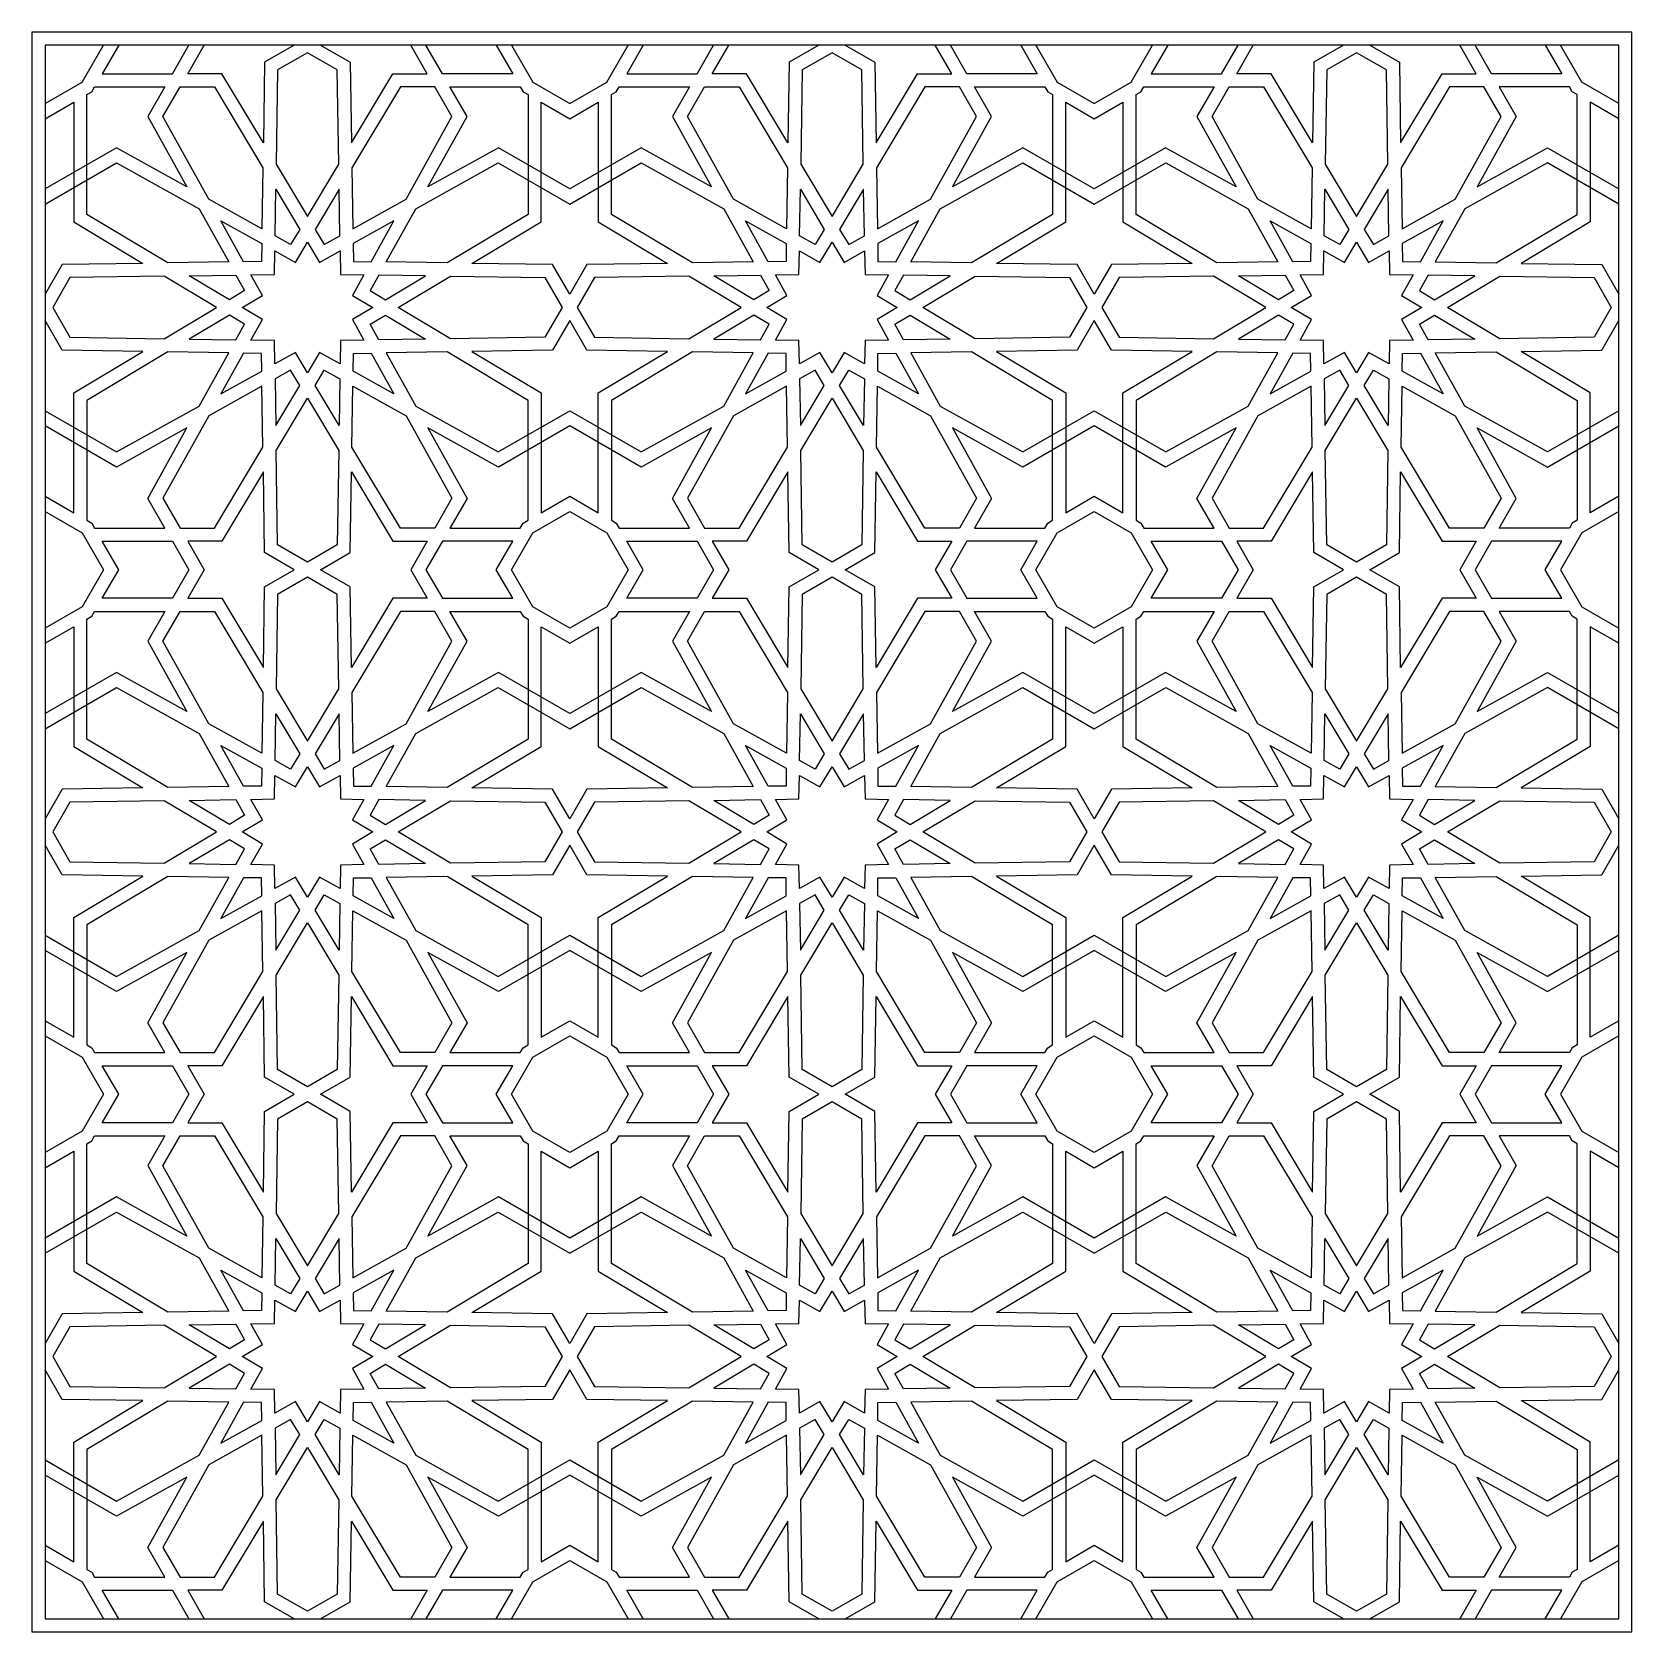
# Model space of a CAD drawing. Extents: x 393 to 1338, y 860 to 1805.
import ezdxf

# ---------------------------------------------------------------- set-up
doc = ezdxf.new("R2010")
doc.units = 0
doc.layers.add('LAYER_01', color=7, linetype='CONTINUOUS')

msp = doc.modelspace()

# ---------------------------------------------------------------- linework, layer by layer
at = {"layer": 'LAYER_01'}
for points in [[(393.32, 860.49), (1337.81, 860.49), (1337.81, 1804.97), (393.32, 1804.97)], [(401.09, 868.25), (1330.04, 868.25), (1330.04, 1797.21), (401.09, 1797.21)], [(555.92, 1792.72), (538.34, 1782.57), (537.46, 1726.87), (555.92, 1696.03), (574.38, 1726.87), (573.5, 1782.57)], [(865.57, 1792.72), (847.99, 1782.57), (847.11, 1726.87), (865.57, 1696.03), (884.03, 1726.87), (883.15, 1782.57)], [(1175.22, 1792.72), (1157.64, 1782.57), (1156.76, 1726.87), (1175.22, 1696.03), (1193.68, 1726.87), (1192.8, 1782.57)], [(480.74, 1772.58), (501.04, 1772.58), (529.66, 1724.78), (529.09, 1688.85), (497.68, 1706.32), (470.6, 1755)], [(631.09, 1772.58), (610.79, 1772.58), (582.18, 1724.78), (582.74, 1688.85), (614.15, 1706.32), (641.24, 1755)], [(710.74, 1703.33), (752.95, 1727.7), (801.63, 1700.61), (819.1, 1669.21), (783.17, 1668.64), (735.37, 1697.25), (735.37, 1768.03), (738.25, 1769.69), (739.92, 1772.58), (781.43, 1772.58), (771.32, 1755.07), (794.46, 1713.49), (752.88, 1736.63), (710.74, 1712.3), (668.61, 1736.63), (627.02, 1713.49), (650.16, 1755.07), (640.05, 1772.58), (681.56, 1772.58), (683.23, 1769.69), (686.12, 1768.03), (686.12, 1697.25), (638.32, 1668.64), (602.38, 1669.21), (619.86, 1700.61), (668.54, 1727.7)], [(790.4, 1772.58), (810.7, 1772.58), (839.31, 1724.78), (838.74, 1688.85), (807.34, 1706.32), (780.25, 1755)], [(940.74, 1772.58), (920.44, 1772.58), (891.83, 1724.78), (892.39, 1688.85), (923.8, 1706.32), (950.89, 1755)], [(1020.39, 1703.33), (1062.6, 1727.7), (1111.28, 1700.61), (1128.75, 1669.21), (1092.82, 1668.64), (1045.02, 1697.25), (1045.02, 1768.03), (1047.9, 1769.69), (1049.57, 1772.58), (1091.08, 1772.58), (1080.97, 1755.07), (1104.11, 1713.49), (1062.53, 1736.63), (1020.39, 1712.3), (978.26, 1736.63), (936.67, 1713.49), (959.81, 1755.07), (949.71, 1772.58), (991.22, 1772.58), (992.88, 1769.69), (995.77, 1768.03), (995.77, 1697.25), (947.97, 1668.64), (912.03, 1669.21), (929.51, 1700.61), (978.19, 1727.7)], [(1100.05, 1772.58), (1120.35, 1772.58), (1148.96, 1724.78), (1148.39, 1688.85), (1116.99, 1706.32), (1089.9, 1755)], [(1250.39, 1772.58), (1230.09, 1772.58), (1201.48, 1724.78), (1202.05, 1688.85), (1233.45, 1706.32), (1260.54, 1755)], [(710.74, 1650.15), (700.63, 1667.65), (653.05, 1668.41), (693.88, 1692.85), (693.88, 1763.55), (710.74, 1753.81), (727.6, 1763.55), (727.6, 1692.85), (768.44, 1668.41), (720.85, 1667.65)], [(1020.39, 1650.15), (1010.28, 1667.65), (962.7, 1668.41), (1003.53, 1692.85), (1003.53, 1763.55), (1020.39, 1753.81), (1037.25, 1763.55), (1037.25, 1692.85), (1078.09, 1668.41), (1030.5, 1667.65)], [(545.99, 1679.44), (536.79, 1684.56), (537.22, 1712.14), (551.39, 1688.47)], [(565.85, 1679.44), (575.04, 1684.56), (574.61, 1712.14), (560.44, 1688.47)], [(855.64, 1679.44), (846.44, 1684.56), (846.88, 1712.14), (861.04, 1688.47)], [(875.5, 1679.44), (884.7, 1684.56), (884.26, 1712.14), (870.09, 1688.47)], [(1165.29, 1679.44), (1156.09, 1684.56), (1156.53, 1712.14), (1170.69, 1688.47)], [(1185.15, 1679.44), (1194.35, 1684.56), (1193.91, 1712.14), (1179.74, 1688.47)], [(528.78, 1669.51), (518.26, 1669.35), (504.85, 1693.45), (528.95, 1680.04)], [(583.05, 1669.51), (593.57, 1669.35), (606.98, 1693.45), (582.88, 1680.04)], [(838.44, 1669.51), (827.91, 1669.35), (814.5, 1693.45), (838.6, 1680.04)], [(892.7, 1669.51), (903.22, 1669.35), (916.64, 1693.45), (892.53, 1680.04)], [(1148.09, 1669.51), (1137.56, 1669.35), (1124.15, 1693.45), (1148.25, 1680.04)], [(1202.35, 1669.51), (1212.87, 1669.35), (1226.29, 1693.45), (1202.18, 1680.04)], [(517.38, 1642.38), (529.3, 1649.51), (522.54, 1661.65), (536.43, 1661.87), (536.65, 1675.75), (548.78, 1669), (555.92, 1680.91), (563.05, 1669), (575.18, 1675.75), (575.4, 1661.87), (589.29, 1661.65), (582.54, 1649.51), (594.45, 1642.38), (582.54, 1635.25), (589.29, 1623.11), (575.4, 1622.89), (575.18, 1609.01), (563.05, 1615.76), (555.92, 1603.85), (548.78, 1615.76), (536.65, 1609.01), (536.43, 1622.89), (522.54, 1623.11), (529.3, 1635.25)], [(827.03, 1642.38), (838.95, 1649.51), (832.2, 1661.65), (846.08, 1661.87), (846.3, 1675.75), (858.44, 1669), (865.57, 1680.91), (872.7, 1669), (884.83, 1675.75), (885.05, 1661.87), (898.94, 1661.65), (892.19, 1649.51), (904.1, 1642.38), (892.19, 1635.25), (898.94, 1623.11), (885.05, 1622.89), (884.83, 1609.01), (872.7, 1615.76), (865.57, 1603.85), (858.44, 1615.76), (846.3, 1609.01), (846.08, 1622.89), (832.2, 1623.11), (838.95, 1635.25)], [(1136.68, 1642.38), (1148.6, 1649.51), (1141.85, 1661.65), (1155.73, 1661.87), (1155.95, 1675.75), (1168.09, 1669), (1175.22, 1680.91), (1182.35, 1669), (1194.49, 1675.75), (1194.71, 1661.87), (1208.59, 1661.65), (1201.84, 1649.51), (1213.75, 1642.38), (1201.84, 1635.25), (1208.59, 1623.11), (1194.71, 1622.89), (1194.49, 1609.01), (1182.35, 1615.76), (1175.22, 1603.85), (1168.09, 1615.76), (1155.95, 1609.01), (1155.73, 1622.89), (1141.85, 1623.11), (1148.6, 1635.25)], [(502.26, 1642.38), (471.43, 1660.84), (415.72, 1659.96), (405.57, 1642.38), (415.72, 1624.8), (471.43, 1623.92)], [(518.85, 1652.31), (509.82, 1646.91), (486.16, 1661.07), (513.74, 1661.51)], [(592.98, 1652.31), (602.01, 1646.91), (625.68, 1661.07), (598.1, 1661.51)], [(706.26, 1642.38), (696.11, 1624.8), (640.41, 1623.92), (609.57, 1642.38), (640.41, 1660.84), (696.11, 1659.96)], [(811.91, 1642.38), (781.08, 1660.84), (725.37, 1659.96), (715.23, 1642.38), (725.37, 1624.8), (781.08, 1623.92)], [(828.5, 1652.31), (819.47, 1646.91), (795.81, 1661.07), (823.39, 1661.51)], [(902.63, 1652.31), (911.66, 1646.91), (935.33, 1661.07), (907.75, 1661.51)], [(1015.91, 1642.38), (1005.76, 1624.8), (950.06, 1623.92), (919.22, 1642.38), (950.06, 1660.84), (1005.76, 1659.96)], [(1121.57, 1642.38), (1090.73, 1660.84), (1035.03, 1659.96), (1024.88, 1642.38), (1035.03, 1624.8), (1090.73, 1623.92)], [(1138.16, 1652.31), (1129.13, 1646.91), (1105.46, 1661.07), (1133.04, 1661.51)], [(1212.28, 1652.31), (1221.31, 1646.91), (1244.98, 1661.07), (1217.4, 1661.51)], [(1325.56, 1642.38), (1315.41, 1624.8), (1259.71, 1623.92), (1228.87, 1642.38), (1259.71, 1660.84), (1315.41, 1659.96)], [(518.85, 1632.45), (509.82, 1637.85), (486.16, 1623.69), (513.74, 1623.25)], [(592.98, 1632.45), (602.01, 1637.85), (625.68, 1623.69), (598.1, 1623.25)], [(710.74, 1634.61), (700.63, 1617.11), (653.05, 1616.35), (693.88, 1591.91), (693.88, 1521.22), (710.74, 1530.95), (727.6, 1521.22), (727.6, 1591.91), (768.44, 1616.35), (720.85, 1617.11)], [(828.5, 1632.45), (819.47, 1637.85), (795.81, 1623.69), (823.39, 1623.25)], [(902.63, 1632.45), (911.66, 1637.85), (935.33, 1623.69), (907.75, 1623.25)], [(1020.39, 1634.61), (1010.28, 1617.11), (962.7, 1616.35), (1003.53, 1591.91), (1003.53, 1521.22), (1020.39, 1530.95), (1037.25, 1521.22), (1037.25, 1591.91), (1078.09, 1616.35), (1030.5, 1617.11)], [(1138.16, 1632.45), (1129.13, 1637.85), (1105.46, 1623.69), (1133.04, 1623.25)], [(1212.28, 1632.45), (1221.31, 1637.85), (1244.98, 1623.69), (1217.4, 1623.25)], [(528.78, 1615.25), (518.26, 1615.41), (504.85, 1591.31), (528.95, 1604.72)], [(583.05, 1615.25), (593.57, 1615.41), (606.98, 1591.31), (582.88, 1604.72)], [(710.74, 1581.43), (752.95, 1557.06), (801.63, 1584.15), (819.1, 1615.55), (783.17, 1616.12), (735.37, 1587.51), (735.37, 1516.73), (738.25, 1515.07), (739.92, 1512.18), (781.43, 1512.18), (771.32, 1529.69), (794.46, 1571.28), (752.88, 1548.13), (710.74, 1572.46), (668.61, 1548.13), (627.02, 1571.28), (650.16, 1529.69), (640.05, 1512.18), (681.56, 1512.18), (683.23, 1515.07), (686.12, 1516.73), (686.12, 1587.51), (638.32, 1616.12), (602.38, 1615.55), (619.86, 1584.15), (668.54, 1557.06)], [(838.44, 1615.25), (827.91, 1615.41), (814.5, 1591.31), (838.6, 1604.72)], [(892.7, 1615.25), (903.22, 1615.41), (916.64, 1591.31), (892.53, 1604.72)], [(1020.39, 1581.43), (1062.6, 1557.06), (1111.28, 1584.15), (1128.75, 1615.55), (1092.82, 1616.12), (1045.02, 1587.51), (1045.02, 1516.73), (1047.9, 1515.07), (1049.57, 1512.18), (1091.08, 1512.18), (1080.97, 1529.69), (1104.11, 1571.28), (1062.53, 1548.13), (1020.39, 1572.46), (978.26, 1548.13), (936.67, 1571.28), (959.81, 1529.69), (949.71, 1512.18), (991.22, 1512.18), (992.88, 1515.07), (995.77, 1516.73), (995.77, 1587.51), (947.97, 1616.12), (912.03, 1615.55), (929.51, 1584.15), (978.19, 1557.06)], [(1148.09, 1615.25), (1137.56, 1615.41), (1124.15, 1591.31), (1148.25, 1604.72)], [(1202.35, 1615.25), (1212.87, 1615.41), (1226.29, 1591.31), (1202.18, 1604.72)], [(545.99, 1605.32), (536.79, 1600.2), (537.22, 1572.62), (551.39, 1596.29)], [(565.85, 1605.32), (575.04, 1600.2), (574.61, 1572.62), (560.44, 1596.29)], [(855.64, 1605.32), (846.44, 1600.2), (846.88, 1572.62), (861.04, 1596.29)], [(875.5, 1605.32), (884.7, 1600.2), (884.26, 1572.62), (870.09, 1596.29)], [(1165.29, 1605.32), (1156.09, 1600.2), (1156.53, 1572.62), (1170.69, 1596.29)], [(1185.15, 1605.32), (1194.35, 1600.2), (1193.91, 1572.62), (1179.74, 1596.29)], [(480.74, 1512.18), (501.04, 1512.18), (529.66, 1559.98), (529.09, 1595.92), (497.68, 1578.44), (470.6, 1529.76)], [(555.92, 1492.04), (538.34, 1502.19), (537.46, 1557.89), (555.92, 1588.73), (574.38, 1557.89), (573.5, 1502.19)], [(631.09, 1512.18), (610.79, 1512.18), (582.18, 1559.98), (582.74, 1595.92), (614.15, 1578.44), (641.24, 1529.76)], [(790.4, 1512.18), (810.7, 1512.18), (839.31, 1559.98), (838.74, 1595.92), (807.34, 1578.44), (780.25, 1529.76)], [(865.57, 1492.04), (847.99, 1502.19), (847.11, 1557.89), (865.57, 1588.73), (884.03, 1557.89), (883.15, 1502.19)], [(940.74, 1512.18), (920.44, 1512.18), (891.83, 1559.98), (892.39, 1595.92), (923.8, 1578.44), (950.89, 1529.76)], [(1100.05, 1512.18), (1120.35, 1512.18), (1148.96, 1559.98), (1148.39, 1595.92), (1116.99, 1578.44), (1089.9, 1529.76)], [(1175.22, 1492.04), (1157.64, 1502.19), (1156.76, 1557.89), (1175.22, 1588.73), (1193.68, 1557.89), (1192.8, 1502.19)], [(1250.39, 1512.18), (1230.09, 1512.18), (1201.48, 1559.98), (1202.05, 1595.92), (1233.45, 1578.44), (1260.54, 1529.76)], [(548.15, 1487.55), (530.64, 1497.66), (529.89, 1545.25), (505.45, 1504.41), (485.23, 1504.41), (494.96, 1487.55), (485.23, 1470.69), (505.45, 1470.69), (529.89, 1429.86), (530.64, 1477.45)], [(563.68, 1487.55), (581.19, 1497.66), (581.94, 1545.25), (606.39, 1504.41), (626.6, 1504.41), (616.87, 1487.55), (626.6, 1470.69), (606.39, 1470.69), (581.94, 1429.86), (581.19, 1477.45)], [(857.8, 1487.55), (840.29, 1497.66), (839.54, 1545.25), (815.1, 1504.41), (794.88, 1504.41), (804.61, 1487.55), (794.88, 1470.69), (815.1, 1470.69), (839.54, 1429.86), (840.29, 1477.45)], [(873.33, 1487.55), (890.84, 1497.66), (891.59, 1545.25), (916.04, 1504.41), (936.26, 1504.41), (926.52, 1487.55), (936.26, 1470.69), (916.04, 1470.69), (891.59, 1429.86), (890.84, 1477.45)], [(1167.45, 1487.55), (1149.94, 1497.66), (1149.19, 1545.25), (1124.75, 1504.41), (1104.53, 1504.41), (1114.27, 1487.55), (1104.53, 1470.69), (1124.75, 1470.69), (1149.19, 1429.86), (1149.94, 1477.45)], [(1182.98, 1487.55), (1200.49, 1497.66), (1201.25, 1545.25), (1225.69, 1504.41), (1245.91, 1504.41), (1236.17, 1487.55), (1245.91, 1470.69), (1225.69, 1470.69), (1201.25, 1429.86), (1200.49, 1477.45)], [(710.74, 1521.98), (732.57, 1509.38), (745.17, 1487.55), (732.57, 1465.73), (710.74, 1453.13), (688.92, 1465.73), (676.31, 1487.55), (688.92, 1509.38)], [(1020.39, 1521.98), (1042.22, 1509.38), (1054.82, 1487.55), (1042.22, 1465.73), (1020.39, 1453.13), (998.57, 1465.73), (985.97, 1487.55), (998.57, 1509.38)], [(486, 1487.55), (476.26, 1470.69), (434.75, 1470.69), (444.49, 1487.55), (434.75, 1504.41), (476.26, 1504.41)], [(625.84, 1487.55), (635.57, 1470.69), (677.08, 1470.69), (667.35, 1487.55), (677.08, 1504.41), (635.57, 1504.41)], [(795.65, 1487.55), (785.91, 1470.69), (744.4, 1470.69), (754.14, 1487.55), (744.4, 1504.41), (785.91, 1504.41)], [(935.49, 1487.55), (945.22, 1470.69), (986.73, 1470.69), (977, 1487.55), (986.73, 1504.41), (945.22, 1504.41)], [(1105.3, 1487.55), (1095.56, 1470.69), (1054.05, 1470.69), (1063.79, 1487.55), (1054.05, 1504.41), (1095.56, 1504.41)], [(1245.14, 1487.55), (1254.87, 1470.69), (1296.38, 1470.69), (1286.65, 1487.55), (1296.38, 1504.41), (1254.87, 1504.41)], [(555.92, 1483.07), (538.34, 1472.92), (537.46, 1417.22), (555.92, 1386.38), (574.38, 1417.22), (573.5, 1472.92)], [(865.57, 1483.07), (847.99, 1472.92), (847.11, 1417.22), (865.57, 1386.38), (884.03, 1417.22), (883.15, 1472.92)], [(1175.22, 1483.07), (1157.64, 1472.92), (1156.76, 1417.22), (1175.22, 1386.38), (1193.68, 1417.22), (1192.8, 1472.92)], [(480.74, 1462.93), (501.04, 1462.93), (529.66, 1415.13), (529.09, 1379.19), (497.68, 1396.67), (470.6, 1445.35)], [(631.09, 1462.93), (610.79, 1462.93), (582.18, 1415.13), (582.74, 1379.19), (614.15, 1396.67), (641.24, 1445.35)], [(710.74, 1393.68), (752.95, 1418.05), (801.63, 1390.96), (819.1, 1359.56), (783.17, 1358.99), (735.37, 1387.6), (735.37, 1458.38), (738.25, 1460.04), (739.92, 1462.93), (781.43, 1462.93), (771.32, 1445.42), (794.46, 1403.83), (752.88, 1426.98), (710.74, 1402.65), (668.61, 1426.98), (627.02, 1403.83), (650.16, 1445.42), (640.05, 1462.93), (681.56, 1462.93), (683.23, 1460.04), (686.12, 1458.38), (686.12, 1387.6), (638.32, 1358.99), (602.38, 1359.56), (619.86, 1390.96), (668.54, 1418.05)], [(790.4, 1462.93), (810.7, 1462.93), (839.31, 1415.13), (838.74, 1379.19), (807.34, 1396.67), (780.25, 1445.35)], [(940.74, 1462.93), (920.44, 1462.93), (891.83, 1415.13), (892.39, 1379.19), (923.8, 1396.67), (950.89, 1445.35)], [(1020.39, 1393.68), (1062.6, 1418.05), (1111.28, 1390.96), (1128.75, 1359.56), (1092.82, 1358.99), (1045.02, 1387.6), (1045.02, 1458.38), (1047.9, 1460.04), (1049.57, 1462.93), (1091.08, 1462.93), (1080.97, 1445.42), (1104.11, 1403.83), (1062.53, 1426.98), (1020.39, 1402.65), (978.26, 1426.98), (936.67, 1403.83), (959.81, 1445.42), (949.71, 1462.93), (991.22, 1462.93), (992.88, 1460.04), (995.77, 1458.38), (995.77, 1387.6), (947.97, 1358.99), (912.03, 1359.56), (929.51, 1390.96), (978.19, 1418.05)], [(1100.05, 1462.93), (1120.35, 1462.93), (1148.96, 1415.13), (1148.39, 1379.19), (1116.99, 1396.67), (1089.9, 1445.35)], [(1250.39, 1462.93), (1230.09, 1462.93), (1201.48, 1415.13), (1202.05, 1379.19), (1233.45, 1396.67), (1260.54, 1445.35)], [(710.74, 1340.49), (700.63, 1358), (653.05, 1358.75), (693.88, 1383.2), (693.88, 1453.89), (710.74, 1444.16), (727.6, 1453.89), (727.6, 1383.2), (768.44, 1358.75), (720.85, 1358)], [(1020.39, 1340.49), (1010.28, 1358), (962.7, 1358.75), (1003.53, 1383.2), (1003.53, 1453.89), (1020.39, 1444.16), (1037.25, 1453.89), (1037.25, 1383.2), (1078.09, 1358.75), (1030.5, 1358)], [(545.99, 1369.79), (536.79, 1374.91), (537.22, 1402.49), (551.39, 1378.82)], [(565.85, 1369.79), (575.04, 1374.91), (574.61, 1402.49), (560.44, 1378.82)], [(855.64, 1369.79), (846.44, 1374.91), (846.88, 1402.49), (861.04, 1378.82)], [(875.5, 1369.79), (884.7, 1374.91), (884.26, 1402.49), (870.09, 1378.82)], [(1165.29, 1369.79), (1156.09, 1374.91), (1156.53, 1402.49), (1170.69, 1378.82)], [(1185.15, 1369.79), (1194.35, 1374.91), (1193.91, 1402.49), (1179.74, 1378.82)], [(528.78, 1359.86), (518.26, 1359.69), (504.85, 1383.8), (528.95, 1370.38)], [(583.05, 1359.86), (593.57, 1359.69), (606.98, 1383.8), (582.88, 1370.38)], [(838.44, 1359.86), (827.91, 1359.69), (814.5, 1383.8), (838.6, 1370.38)], [(892.7, 1359.86), (903.22, 1359.69), (916.64, 1383.8), (892.53, 1370.38)], [(1148.09, 1359.86), (1137.56, 1359.69), (1124.15, 1383.8), (1148.25, 1370.38)], [(1202.35, 1359.86), (1212.87, 1359.69), (1226.29, 1383.8), (1202.18, 1370.38)], [(517.38, 1332.73), (529.3, 1339.86), (522.54, 1352), (536.43, 1352.22), (536.65, 1366.1), (548.78, 1359.35), (555.92, 1371.26), (563.05, 1359.35), (575.18, 1366.1), (575.4, 1352.22), (589.29, 1352), (582.54, 1339.86), (594.45, 1332.73), (582.54, 1325.6), (589.29, 1313.46), (575.4, 1313.24), (575.18, 1299.36), (563.05, 1306.11), (555.92, 1294.19), (548.78, 1306.11), (536.65, 1299.36), (536.43, 1313.24), (522.54, 1313.46), (529.3, 1325.6)], [(827.03, 1332.73), (838.95, 1339.86), (832.2, 1352), (846.08, 1352.22), (846.3, 1366.1), (858.44, 1359.35), (865.57, 1371.26), (872.7, 1359.35), (884.83, 1366.1), (885.05, 1352.22), (898.94, 1352), (892.19, 1339.86), (904.1, 1332.73), (892.19, 1325.6), (898.94, 1313.46), (885.05, 1313.24), (884.83, 1299.36), (872.7, 1306.11), (865.57, 1294.19), (858.44, 1306.11), (846.3, 1299.36), (846.08, 1313.24), (832.2, 1313.46), (838.95, 1325.6)], [(1136.68, 1332.73), (1148.6, 1339.86), (1141.85, 1352), (1155.73, 1352.22), (1155.95, 1366.1), (1168.09, 1359.35), (1175.22, 1371.26), (1182.35, 1359.35), (1194.49, 1366.1), (1194.71, 1352.22), (1208.59, 1352), (1201.84, 1339.86), (1213.75, 1332.73), (1201.84, 1325.6), (1208.59, 1313.46), (1194.71, 1313.24), (1194.49, 1299.36), (1182.35, 1306.11), (1175.22, 1294.19), (1168.09, 1306.11), (1155.95, 1299.36), (1155.73, 1313.24), (1141.85, 1313.46), (1148.6, 1325.6)], [(502.26, 1332.73), (471.43, 1351.19), (415.72, 1350.31), (405.57, 1332.73), (415.72, 1315.15), (471.43, 1314.27)], [(518.85, 1342.66), (509.82, 1337.25), (486.16, 1351.42), (513.74, 1351.86)], [(592.98, 1342.66), (602.01, 1337.25), (625.68, 1351.42), (598.1, 1351.86)], [(706.26, 1332.73), (696.11, 1315.15), (640.41, 1314.27), (609.57, 1332.73), (640.41, 1351.19), (696.11, 1350.31)], [(811.91, 1332.73), (781.08, 1351.19), (725.37, 1350.31), (715.23, 1332.73), (725.37, 1315.15), (781.08, 1314.27)], [(828.5, 1342.66), (819.47, 1337.25), (795.81, 1351.42), (823.39, 1351.86)], [(902.63, 1342.66), (911.66, 1337.25), (935.33, 1351.42), (907.75, 1351.86)], [(1015.91, 1332.73), (1005.76, 1315.15), (950.06, 1314.27), (919.22, 1332.73), (950.06, 1351.19), (1005.76, 1350.31)], [(1121.57, 1332.73), (1090.73, 1351.19), (1035.03, 1350.31), (1024.88, 1332.73), (1035.03, 1315.15), (1090.73, 1314.27)], [(1138.16, 1342.66), (1129.13, 1337.25), (1105.46, 1351.42), (1133.04, 1351.86)], [(1212.28, 1342.66), (1221.31, 1337.25), (1244.98, 1351.42), (1217.4, 1351.86)], [(1325.56, 1332.73), (1315.41, 1315.15), (1259.71, 1314.27), (1228.87, 1332.73), (1259.71, 1351.19), (1315.41, 1350.31)], [(518.85, 1322.8), (509.82, 1328.2), (486.16, 1314.04), (513.74, 1313.6)], [(592.98, 1322.8), (602.01, 1328.2), (625.68, 1314.04), (598.1, 1313.6)], [(710.74, 1324.96), (700.63, 1307.45), (653.05, 1306.7), (693.88, 1282.26), (693.88, 1211.56), (710.74, 1221.3), (727.6, 1211.56), (727.6, 1282.26), (768.44, 1306.7), (720.85, 1307.45)], [(828.5, 1322.8), (819.47, 1328.2), (795.81, 1314.04), (823.39, 1313.6)], [(902.63, 1322.8), (911.66, 1328.2), (935.33, 1314.04), (907.75, 1313.6)], [(1020.39, 1324.96), (1010.28, 1307.45), (962.7, 1306.7), (1003.53, 1282.26), (1003.53, 1211.56), (1020.39, 1221.3), (1037.25, 1211.56), (1037.25, 1282.26), (1078.09, 1306.7), (1030.5, 1307.45)], [(1138.16, 1322.8), (1129.13, 1328.2), (1105.46, 1314.04), (1133.04, 1313.6)], [(1212.28, 1322.8), (1221.31, 1328.2), (1244.98, 1314.04), (1217.4, 1313.6)], [(528.78, 1305.6), (518.26, 1305.76), (504.85, 1281.66), (528.95, 1295.07)], [(583.05, 1305.6), (593.57, 1305.76), (606.98, 1281.66), (582.88, 1295.07)], [(710.74, 1271.77), (752.95, 1247.41), (801.63, 1274.5), (819.1, 1305.9), (783.17, 1306.47), (735.37, 1277.86), (735.37, 1207.08), (738.25, 1205.41), (739.92, 1202.53), (781.43, 1202.53), (771.32, 1220.04), (794.46, 1261.62), (752.88, 1238.48), (710.74, 1262.81), (668.61, 1238.48), (627.02, 1261.62), (650.16, 1220.04), (640.05, 1202.53), (681.56, 1202.53), (683.23, 1205.41), (686.12, 1207.08), (686.12, 1277.86), (638.32, 1306.47), (602.38, 1305.9), (619.86, 1274.5), (668.54, 1247.41)], [(838.44, 1305.6), (827.91, 1305.76), (814.5, 1281.66), (838.6, 1295.07)], [(892.7, 1305.6), (903.22, 1305.76), (916.64, 1281.66), (892.53, 1295.07)], [(1020.39, 1271.77), (1062.6, 1247.41), (1111.28, 1274.5), (1128.75, 1305.9), (1092.82, 1306.47), (1045.02, 1277.86), (1045.02, 1207.08), (1047.9, 1205.41), (1049.57, 1202.53), (1091.08, 1202.53), (1080.97, 1220.04), (1104.11, 1261.62), (1062.53, 1238.48), (1020.39, 1262.81), (978.26, 1238.48), (936.67, 1261.62), (959.81, 1220.04), (949.71, 1202.53), (991.22, 1202.53), (992.88, 1205.41), (995.77, 1207.08), (995.77, 1277.86), (947.97, 1306.47), (912.03, 1305.9), (929.51, 1274.5), (978.19, 1247.41)], [(1148.09, 1305.6), (1137.56, 1305.76), (1124.15, 1281.66), (1148.25, 1295.07)], [(1202.35, 1305.6), (1212.87, 1305.76), (1226.29, 1281.66), (1202.18, 1295.07)], [(545.99, 1295.67), (536.79, 1290.55), (537.22, 1262.97), (551.39, 1286.63)], [(565.85, 1295.67), (575.04, 1290.55), (574.61, 1262.97), (560.44, 1286.63)], [(855.64, 1295.67), (846.44, 1290.55), (846.88, 1262.97), (861.04, 1286.63)], [(875.5, 1295.67), (884.7, 1290.55), (884.26, 1262.97), (870.09, 1286.63)], [(1165.29, 1295.67), (1156.09, 1290.55), (1156.53, 1262.97), (1170.69, 1286.63)], [(1185.15, 1295.67), (1194.35, 1290.55), (1193.91, 1262.97), (1179.74, 1286.63)], [(480.74, 1202.53), (501.04, 1202.53), (529.66, 1250.33), (529.09, 1286.26), (497.68, 1268.79), (470.6, 1220.11)], [(631.09, 1202.53), (610.79, 1202.53), (582.18, 1250.33), (582.74, 1286.26), (614.15, 1268.79), (641.24, 1220.11)], [(790.4, 1202.53), (810.7, 1202.53), (839.31, 1250.33), (838.74, 1286.26), (807.34, 1268.79), (780.25, 1220.11)], [(940.74, 1202.53), (920.44, 1202.53), (891.83, 1250.33), (892.39, 1286.26), (923.8, 1268.79), (950.89, 1220.11)], [(1100.05, 1202.53), (1120.35, 1202.53), (1148.96, 1250.33), (1148.39, 1286.26), (1116.99, 1268.79), (1089.9, 1220.11)], [(1250.39, 1202.53), (1230.09, 1202.53), (1201.48, 1250.33), (1202.05, 1286.26), (1233.45, 1268.79), (1260.54, 1220.11)], [(555.92, 1182.39), (538.34, 1192.54), (537.46, 1248.24), (555.92, 1279.08), (574.38, 1248.24), (573.5, 1192.54)], [(865.57, 1182.39), (847.99, 1192.54), (847.11, 1248.24), (865.57, 1279.08), (884.03, 1248.24), (883.15, 1192.54)], [(1175.22, 1182.39), (1157.64, 1192.54), (1156.76, 1248.24), (1175.22, 1279.08), (1193.68, 1248.24), (1192.8, 1192.54)], [(548.15, 1177.9), (530.64, 1188.01), (529.89, 1235.6), (505.45, 1194.76), (485.23, 1194.76), (494.96, 1177.9), (485.23, 1161.04), (505.45, 1161.04), (529.89, 1120.21), (530.64, 1167.79)], [(563.68, 1177.9), (581.19, 1188.01), (581.94, 1235.6), (606.39, 1194.76), (626.6, 1194.76), (616.87, 1177.9), (626.6, 1161.04), (606.39, 1161.04), (581.94, 1120.21), (581.19, 1167.79)], [(857.8, 1177.9), (840.29, 1188.01), (839.54, 1235.6), (815.1, 1194.76), (794.88, 1194.76), (804.61, 1177.9), (794.88, 1161.04), (815.1, 1161.04), (839.54, 1120.21), (840.29, 1167.79)], [(873.33, 1177.9), (890.84, 1188.01), (891.59, 1235.6), (916.04, 1194.76), (936.26, 1194.76), (926.52, 1177.9), (936.26, 1161.04), (916.04, 1161.04), (891.59, 1120.21), (890.84, 1167.79)], [(1167.45, 1177.9), (1149.94, 1188.01), (1149.19, 1235.6), (1124.75, 1194.76), (1104.53, 1194.76), (1114.27, 1177.9), (1104.53, 1161.04), (1124.75, 1161.04), (1149.19, 1120.21), (1149.94, 1167.79)], [(1182.98, 1177.9), (1200.49, 1188.01), (1201.25, 1235.6), (1225.69, 1194.76), (1245.91, 1194.76), (1236.17, 1177.9), (1245.91, 1161.04), (1225.69, 1161.04), (1201.25, 1120.21), (1200.49, 1167.79)], [(710.74, 1212.33), (732.57, 1199.73), (745.17, 1177.9), (732.57, 1156.08), (710.74, 1143.47), (688.92, 1156.08), (676.31, 1177.9), (688.92, 1199.73)], [(1020.39, 1212.33), (1042.22, 1199.73), (1054.82, 1177.9), (1042.22, 1156.08), (1020.39, 1143.47), (998.57, 1156.08), (985.97, 1177.9), (998.57, 1199.73)], [(486, 1177.9), (476.26, 1161.04), (434.75, 1161.04), (444.49, 1177.9), (434.75, 1194.76), (476.26, 1194.76)], [(625.84, 1177.9), (635.57, 1161.04), (677.08, 1161.04), (667.35, 1177.9), (677.08, 1194.76), (635.57, 1194.76)], [(795.65, 1177.9), (785.91, 1161.04), (744.4, 1161.04), (754.14, 1177.9), (744.4, 1194.76), (785.91, 1194.76)], [(935.49, 1177.9), (945.22, 1161.04), (986.73, 1161.04), (977, 1177.9), (986.73, 1194.76), (945.22, 1194.76)], [(1105.3, 1177.9), (1095.56, 1161.04), (1054.05, 1161.04), (1063.79, 1177.9), (1054.05, 1194.76), (1095.56, 1194.76)], [(1245.14, 1177.9), (1254.87, 1161.04), (1296.38, 1161.04), (1286.65, 1177.9), (1296.38, 1194.76), (1254.87, 1194.76)], [(555.92, 1173.42), (538.34, 1163.27), (537.46, 1107.57), (555.92, 1076.73), (574.38, 1107.57), (573.5, 1163.27)], [(865.57, 1173.42), (847.99, 1163.27), (847.11, 1107.57), (865.57, 1076.73), (884.03, 1107.57), (883.15, 1163.27)], [(1175.22, 1173.42), (1157.64, 1163.27), (1156.76, 1107.57), (1175.22, 1076.73), (1193.68, 1107.57), (1192.8, 1163.27)], [(480.74, 1153.28), (501.04, 1153.28), (529.66, 1105.48), (529.09, 1069.54), (497.68, 1087.02), (470.6, 1135.7)], [(631.09, 1153.28), (610.79, 1153.28), (582.18, 1105.48), (582.74, 1069.54), (614.15, 1087.02), (641.24, 1135.7)], [(710.74, 1084.03), (752.95, 1108.4), (801.63, 1081.31), (819.1, 1049.9), (783.17, 1049.34), (735.37, 1077.95), (735.37, 1148.73), (738.25, 1150.39), (739.92, 1153.28), (781.43, 1153.28), (771.32, 1135.77), (794.46, 1094.18), (752.88, 1117.32), (710.74, 1093), (668.61, 1117.32), (627.02, 1094.18), (650.16, 1135.77), (640.05, 1153.28), (681.56, 1153.28), (683.23, 1150.39), (686.12, 1148.73), (686.12, 1077.95), (638.32, 1049.34), (602.38, 1049.9), (619.86, 1081.31), (668.54, 1108.4)], [(790.4, 1153.28), (810.7, 1153.28), (839.31, 1105.48), (838.74, 1069.54), (807.34, 1087.02), (780.25, 1135.7)], [(940.74, 1153.28), (920.44, 1153.28), (891.83, 1105.48), (892.39, 1069.54), (923.8, 1087.02), (950.89, 1135.7)], [(1020.39, 1084.03), (1062.6, 1108.4), (1111.28, 1081.31), (1128.75, 1049.9), (1092.82, 1049.34), (1045.02, 1077.95), (1045.02, 1148.73), (1047.9, 1150.39), (1049.57, 1153.28), (1091.08, 1153.28), (1080.97, 1135.77), (1104.11, 1094.18), (1062.53, 1117.32), (1020.39, 1093), (978.26, 1117.32), (936.67, 1094.18), (959.81, 1135.77), (949.71, 1153.28), (991.22, 1153.28), (992.88, 1150.39), (995.77, 1148.73), (995.77, 1077.95), (947.97, 1049.34), (912.03, 1049.9), (929.51, 1081.31), (978.19, 1108.4)], [(1100.05, 1153.28), (1120.35, 1153.28), (1148.96, 1105.48), (1148.39, 1069.54), (1116.99, 1087.02), (1089.9, 1135.7)], [(1250.39, 1153.28), (1230.09, 1153.28), (1201.48, 1105.48), (1202.05, 1069.54), (1233.45, 1087.02), (1260.54, 1135.7)], [(710.74, 1030.84), (700.63, 1048.35), (653.05, 1049.1), (693.88, 1073.55), (693.88, 1144.24), (710.74, 1134.51), (727.6, 1144.24), (727.6, 1073.55), (768.44, 1049.1), (720.85, 1048.35)], [(1020.39, 1030.84), (1010.28, 1048.35), (962.7, 1049.1), (1003.53, 1073.55), (1003.53, 1144.24), (1020.39, 1134.51), (1037.25, 1144.24), (1037.25, 1073.55), (1078.09, 1049.1), (1030.5, 1048.35)], [(545.99, 1060.14), (536.79, 1065.26), (537.22, 1092.84), (551.39, 1069.17)], [(565.85, 1060.14), (575.04, 1065.26), (574.61, 1092.84), (560.44, 1069.17)], [(855.64, 1060.14), (846.44, 1065.26), (846.88, 1092.84), (861.04, 1069.17)], [(875.5, 1060.14), (884.7, 1065.26), (884.26, 1092.84), (870.09, 1069.17)], [(1165.29, 1060.14), (1156.09, 1065.26), (1156.53, 1092.84), (1170.69, 1069.17)], [(1185.15, 1060.14), (1194.35, 1065.26), (1193.91, 1092.84), (1179.74, 1069.17)], [(528.78, 1050.21), (518.26, 1050.04), (504.85, 1074.15), (528.95, 1060.73)], [(583.05, 1050.21), (593.57, 1050.04), (606.98, 1074.15), (582.88, 1060.73)], [(838.44, 1050.21), (827.91, 1050.04), (814.5, 1074.15), (838.6, 1060.73)], [(892.7, 1050.21), (903.22, 1050.04), (916.64, 1074.15), (892.53, 1060.73)], [(1148.09, 1050.21), (1137.56, 1050.04), (1124.15, 1074.15), (1148.25, 1060.73)], [(1202.35, 1050.21), (1212.87, 1050.04), (1226.29, 1074.15), (1202.18, 1060.73)], [(517.38, 1023.08), (529.3, 1030.21), (522.54, 1042.34), (536.43, 1042.56), (536.65, 1056.45), (548.78, 1049.7), (555.92, 1061.61), (563.05, 1049.7), (575.18, 1056.45), (575.4, 1042.56), (589.29, 1042.34), (582.54, 1030.21), (594.45, 1023.08), (582.54, 1015.94), (589.29, 1003.81), (575.4, 1003.59), (575.18, 989.71), (563.05, 996.46), (555.92, 984.54), (548.78, 996.46), (536.65, 989.71), (536.43, 1003.59), (522.54, 1003.81), (529.3, 1015.94)], [(827.03, 1023.08), (838.95, 1030.21), (832.2, 1042.34), (846.08, 1042.56), (846.3, 1056.45), (858.44, 1049.7), (865.57, 1061.61), (872.7, 1049.7), (884.83, 1056.45), (885.05, 1042.56), (898.94, 1042.34), (892.19, 1030.21), (904.1, 1023.08), (892.19, 1015.94), (898.94, 1003.81), (885.05, 1003.59), (884.83, 989.71), (872.7, 996.46), (865.57, 984.54), (858.44, 996.46), (846.3, 989.71), (846.08, 1003.59), (832.2, 1003.81), (838.95, 1015.94)], [(1136.68, 1023.08), (1148.6, 1030.21), (1141.85, 1042.34), (1155.73, 1042.56), (1155.95, 1056.45), (1168.09, 1049.7), (1175.22, 1061.61), (1182.35, 1049.7), (1194.49, 1056.45), (1194.71, 1042.56), (1208.59, 1042.34), (1201.84, 1030.21), (1213.75, 1023.08), (1201.84, 1015.94), (1208.59, 1003.81), (1194.71, 1003.59), (1194.49, 989.71), (1182.35, 996.46), (1175.22, 984.54), (1168.09, 996.46), (1155.95, 989.71), (1155.73, 1003.59), (1141.85, 1003.81), (1148.6, 1015.94)], [(502.26, 1023.08), (471.43, 1041.54), (415.72, 1040.66), (405.57, 1023.08), (415.72, 1005.5), (471.43, 1004.62)], [(518.85, 1033.01), (509.82, 1027.6), (486.16, 1041.77), (513.74, 1042.21)], [(592.98, 1033.01), (602.01, 1027.6), (625.68, 1041.77), (598.1, 1042.21)], [(706.26, 1023.08), (696.11, 1005.5), (640.41, 1004.62), (609.57, 1023.08), (640.41, 1041.54), (696.11, 1040.66)], [(811.91, 1023.08), (781.08, 1041.54), (725.37, 1040.66), (715.23, 1023.08), (725.37, 1005.5), (781.08, 1004.62)], [(828.5, 1033.01), (819.47, 1027.6), (795.81, 1041.77), (823.39, 1042.21)], [(902.63, 1033.01), (911.66, 1027.6), (935.33, 1041.77), (907.75, 1042.21)], [(1015.91, 1023.08), (1005.76, 1005.5), (950.06, 1004.62), (919.22, 1023.08), (950.06, 1041.54), (1005.76, 1040.66)], [(1121.57, 1023.08), (1090.73, 1041.54), (1035.03, 1040.66), (1024.88, 1023.08), (1035.03, 1005.5), (1090.73, 1004.62)], [(1138.16, 1033.01), (1129.13, 1027.6), (1105.46, 1041.77), (1133.04, 1042.21)], [(1212.28, 1033.01), (1221.31, 1027.6), (1244.98, 1041.77), (1217.4, 1042.21)], [(1325.56, 1023.08), (1315.41, 1005.5), (1259.71, 1004.62), (1228.87, 1023.08), (1259.71, 1041.54), (1315.41, 1040.66)], [(518.85, 1013.15), (509.82, 1018.55), (486.16, 1004.38), (513.74, 1003.95)], [(592.98, 1013.15), (602.01, 1018.55), (625.68, 1004.38), (598.1, 1003.95)], [(710.74, 1015.31), (700.63, 997.8), (653.05, 997.05), (693.88, 972.61), (693.88, 901.91), (710.74, 911.65), (727.6, 901.91), (727.6, 972.61), (768.44, 997.05), (720.85, 997.8)], [(828.5, 1013.15), (819.47, 1018.55), (795.81, 1004.38), (823.39, 1003.95)], [(902.63, 1013.15), (911.66, 1018.55), (935.33, 1004.38), (907.75, 1003.95)], [(1020.39, 1015.31), (1010.28, 997.8), (962.7, 997.05), (1003.53, 972.61), (1003.53, 901.91), (1020.39, 911.65), (1037.25, 901.91), (1037.25, 972.61), (1078.09, 997.05), (1030.5, 997.8)], [(1138.16, 1013.15), (1129.13, 1018.55), (1105.46, 1004.38), (1133.04, 1003.95)], [(1212.28, 1013.15), (1221.31, 1018.55), (1244.98, 1004.38), (1217.4, 1003.95)], [(528.78, 995.95), (518.26, 996.11), (504.85, 972.01), (528.95, 985.42)], [(583.05, 995.95), (593.57, 996.11), (606.98, 972.01), (582.88, 985.42)], [(710.74, 962.12), (752.95, 937.76), (801.63, 964.85), (819.1, 996.25), (783.17, 996.82), (735.37, 968.21), (735.37, 897.43), (738.25, 895.76), (739.92, 892.88), (781.43, 892.88), (771.32, 910.39), (794.46, 951.97), (752.88, 928.83), (710.74, 953.16), (668.61, 928.83), (627.02, 951.97), (650.16, 910.39), (640.05, 892.88), (681.56, 892.88), (683.23, 895.76), (686.12, 897.43), (686.12, 968.21), (638.32, 996.82), (602.38, 996.25), (619.86, 964.85), (668.54, 937.76)], [(838.44, 995.95), (827.91, 996.11), (814.5, 972.01), (838.6, 985.42)], [(892.7, 995.95), (903.22, 996.11), (916.64, 972.01), (892.53, 985.42)], [(1020.39, 962.12), (1062.6, 937.76), (1111.28, 964.85), (1128.75, 996.25), (1092.82, 996.82), (1045.02, 968.21), (1045.02, 897.43), (1047.9, 895.76), (1049.57, 892.88), (1091.08, 892.88), (1080.97, 910.39), (1104.11, 951.97), (1062.53, 928.83), (1020.39, 953.16), (978.26, 928.83), (936.67, 951.97), (959.81, 910.39), (949.71, 892.88), (991.22, 892.88), (992.88, 895.76), (995.77, 897.43), (995.77, 968.21), (947.97, 996.82), (912.03, 996.25), (929.51, 964.85), (978.19, 937.76)], [(1148.09, 995.95), (1137.56, 996.11), (1124.15, 972.01), (1148.25, 985.42)], [(1202.35, 995.95), (1212.87, 996.11), (1226.29, 972.01), (1202.18, 985.42)], [(545.99, 986.01), (536.79, 980.9), (537.22, 953.32), (551.39, 976.98)], [(565.85, 986.01), (575.04, 980.9), (574.61, 953.32), (560.44, 976.98)], [(855.64, 986.01), (846.44, 980.9), (846.88, 953.32), (861.04, 976.98)], [(875.5, 986.01), (884.7, 980.9), (884.26, 953.32), (870.09, 976.98)], [(1165.29, 986.01), (1156.09, 980.9), (1156.53, 953.32), (1170.69, 976.98)], [(1185.15, 986.01), (1194.35, 980.9), (1193.91, 953.32), (1179.74, 976.98)], [(480.74, 892.88), (501.04, 892.88), (529.66, 940.68), (529.09, 976.61), (497.68, 959.14), (470.6, 910.46)], [(631.09, 892.88), (610.79, 892.88), (582.18, 940.68), (582.74, 976.61), (614.15, 959.14), (641.24, 910.46)], [(790.4, 892.88), (810.7, 892.88), (839.31, 940.68), (838.74, 976.61), (807.34, 959.14), (780.25, 910.46)], [(940.74, 892.88), (920.44, 892.88), (891.83, 940.68), (892.39, 976.61), (923.8, 959.14), (950.89, 910.46)], [(1100.05, 892.88), (1120.35, 892.88), (1148.96, 940.68), (1148.39, 976.61), (1116.99, 959.14), (1089.9, 910.46)], [(1250.39, 892.88), (1230.09, 892.88), (1201.48, 940.68), (1202.05, 976.61), (1233.45, 959.14), (1260.54, 910.46)], [(555.92, 872.73), (538.34, 882.88), (537.46, 938.59), (555.92, 969.42), (574.38, 938.59), (573.5, 882.88)], [(865.57, 872.73), (847.99, 882.88), (847.11, 938.59), (865.57, 969.42), (884.03, 938.59), (883.15, 882.88)], [(1175.22, 872.73), (1157.64, 882.88), (1156.76, 938.59), (1175.22, 969.42), (1193.68, 938.59), (1192.8, 882.88)]]:
    msp.add_lwpolyline(points, close=True, dxfattribs=at)
for points in [[(401.09, 1762.78), (422.92, 1775.38), (435.52, 1797.21)], [(444.49, 1797.21), (434.75, 1780.35), (476.26, 1780.35), (486, 1797.21)], [(548.15, 1797.21), (530.64, 1787.1), (529.89, 1739.51), (505.45, 1780.35), (485.23, 1780.35), (494.96, 1797.21)], [(563.68, 1797.21), (581.19, 1787.1), (581.94, 1739.51), (606.39, 1780.35), (626.6, 1780.35), (616.87, 1797.21)], [(667.35, 1797.21), (677.08, 1780.35), (635.57, 1780.35), (625.84, 1797.21)], [(676.31, 1797.21), (688.92, 1775.38), (710.74, 1762.78), (732.57, 1775.38), (745.17, 1797.21)], [(754.14, 1797.21), (744.4, 1780.35), (785.91, 1780.35), (795.65, 1797.21)], [(857.8, 1797.21), (840.29, 1787.1), (839.54, 1739.51), (815.1, 1780.35), (794.88, 1780.35), (804.61, 1797.21)], [(873.33, 1797.21), (890.84, 1787.1), (891.59, 1739.51), (916.04, 1780.35), (936.26, 1780.35), (926.52, 1797.21)], [(977, 1797.21), (986.73, 1780.35), (945.22, 1780.35), (935.49, 1797.21)], [(985.97, 1797.21), (998.57, 1775.38), (1020.39, 1762.78), (1042.22, 1775.38), (1054.82, 1797.21)], [(1063.79, 1797.21), (1054.05, 1780.35), (1095.56, 1780.35), (1105.3, 1797.21)], [(1167.45, 1797.21), (1149.94, 1787.1), (1149.19, 1739.51), (1124.75, 1780.35), (1104.53, 1780.35), (1114.27, 1797.21)], [(1182.98, 1797.21), (1200.49, 1787.1), (1201.25, 1739.51), (1225.69, 1780.35), (1245.91, 1780.35), (1236.17, 1797.21)], [(1286.65, 1797.21), (1296.38, 1780.35), (1254.87, 1780.35), (1245.14, 1797.21)], [(1330.04, 1762.78), (1308.22, 1775.38), (1295.62, 1797.21)], [(401.09, 1703.33), (443.3, 1727.7), (491.97, 1700.61), (509.45, 1669.21), (473.52, 1668.64), (425.72, 1697.25), (425.72, 1768.03), (428.6, 1769.69), (430.27, 1772.58), (471.78, 1772.58), (461.67, 1755.07), (484.81, 1713.49), (443.22, 1736.63), (401.09, 1712.3)], [(1330.04, 1703.33), (1287.84, 1727.7), (1239.16, 1700.61), (1221.68, 1669.21), (1257.62, 1668.64), (1305.42, 1697.25), (1305.42, 1768.03), (1302.53, 1769.69), (1300.87, 1772.58), (1259.36, 1772.58), (1269.47, 1755.07), (1246.32, 1713.49), (1287.91, 1736.63), (1330.04, 1712.3)], [(401.09, 1753.81), (417.95, 1763.55), (417.95, 1692.85), (458.78, 1668.41), (411.2, 1667.65), (401.09, 1650.15)], [(1330.04, 1753.81), (1313.18, 1763.55), (1313.18, 1692.85), (1272.35, 1668.41), (1319.94, 1667.65), (1330.04, 1650.15)], [(401.09, 1530.95), (417.95, 1521.22), (417.95, 1591.91), (458.78, 1616.35), (411.2, 1617.11), (401.09, 1634.61)], [(1330.04, 1530.95), (1313.18, 1521.22), (1313.18, 1591.91), (1272.35, 1616.35), (1319.94, 1617.11), (1330.04, 1634.61)], [(401.09, 1581.43), (443.3, 1557.06), (491.97, 1584.15), (509.45, 1615.55), (473.52, 1616.12), (425.72, 1587.51), (425.72, 1516.73), (428.6, 1515.07), (430.27, 1512.18), (471.78, 1512.18), (461.67, 1529.69), (484.81, 1571.28), (443.22, 1548.13), (401.09, 1572.46)], [(1330.04, 1581.43), (1287.84, 1557.06), (1239.16, 1584.15), (1221.68, 1615.55), (1257.62, 1616.12), (1305.42, 1587.51), (1305.42, 1516.73), (1302.53, 1515.07), (1300.87, 1512.18), (1259.36, 1512.18), (1269.47, 1529.69), (1246.32, 1571.28), (1287.91, 1548.13), (1330.04, 1572.46)], [(401.09, 1521.98), (422.92, 1509.38), (435.52, 1487.55), (422.92, 1465.73), (401.09, 1453.13)], [(1330.04, 1521.98), (1308.22, 1509.38), (1295.62, 1487.55), (1308.22, 1465.73), (1330.04, 1453.13)], [(401.09, 1393.68), (443.3, 1418.05), (491.97, 1390.96), (509.45, 1359.56), (473.52, 1358.99), (425.72, 1387.6), (425.72, 1458.38), (428.6, 1460.04), (430.27, 1462.93), (471.78, 1462.93), (461.67, 1445.42), (484.81, 1403.83), (443.22, 1426.98), (401.09, 1402.65)], [(1330.04, 1393.68), (1287.84, 1418.05), (1239.16, 1390.96), (1221.68, 1359.56), (1257.62, 1358.99), (1305.42, 1387.6), (1305.42, 1458.38), (1302.53, 1460.04), (1300.87, 1462.93), (1259.36, 1462.93), (1269.47, 1445.42), (1246.32, 1403.83), (1287.91, 1426.98), (1330.04, 1402.65)], [(401.09, 1444.16), (417.95, 1453.89), (417.95, 1383.2), (458.78, 1358.75), (411.2, 1358), (401.09, 1340.49)], [(1330.04, 1444.16), (1313.18, 1453.89), (1313.18, 1383.2), (1272.35, 1358.75), (1319.94, 1358), (1330.04, 1340.49)], [(401.09, 1221.3), (417.95, 1211.56), (417.95, 1282.26), (458.78, 1306.7), (411.2, 1307.45), (401.09, 1324.96)], [(1330.04, 1221.3), (1313.18, 1211.56), (1313.18, 1282.26), (1272.35, 1306.7), (1319.94, 1307.45), (1330.04, 1324.96)], [(401.09, 1271.77), (443.3, 1247.41), (491.97, 1274.5), (509.45, 1305.9), (473.52, 1306.47), (425.72, 1277.86), (425.72, 1207.08), (428.6, 1205.41), (430.27, 1202.53), (471.78, 1202.53), (461.67, 1220.04), (484.81, 1261.62), (443.22, 1238.48), (401.09, 1262.81)], [(1330.04, 1271.77), (1287.84, 1247.41), (1239.16, 1274.5), (1221.68, 1305.9), (1257.62, 1306.47), (1305.42, 1277.86), (1305.42, 1207.08), (1302.53, 1205.41), (1300.87, 1202.53), (1259.36, 1202.53), (1269.47, 1220.04), (1246.32, 1261.62), (1287.91, 1238.48), (1330.04, 1262.81)], [(401.09, 1212.33), (422.92, 1199.73), (435.52, 1177.9), (422.92, 1156.08), (401.09, 1143.47)], [(1330.04, 1212.33), (1308.22, 1199.73), (1295.62, 1177.9), (1308.22, 1156.08), (1330.04, 1143.47)], [(401.09, 1084.03), (443.3, 1108.4), (491.97, 1081.31), (509.45, 1049.9), (473.52, 1049.34), (425.72, 1077.95), (425.72, 1148.73), (428.6, 1150.39), (430.27, 1153.28), (471.78, 1153.28), (461.67, 1135.77), (484.81, 1094.18), (443.22, 1117.32), (401.09, 1093)], [(1330.04, 1084.03), (1287.84, 1108.4), (1239.16, 1081.31), (1221.68, 1049.9), (1257.62, 1049.34), (1305.42, 1077.95), (1305.42, 1148.73), (1302.53, 1150.39), (1300.87, 1153.28), (1259.36, 1153.28), (1269.47, 1135.77), (1246.32, 1094.18), (1287.91, 1117.32), (1330.04, 1093)], [(401.09, 1134.51), (417.95, 1144.24), (417.95, 1073.55), (458.78, 1049.1), (411.2, 1048.35), (401.09, 1030.84)], [(1330.04, 1134.51), (1313.18, 1144.24), (1313.18, 1073.55), (1272.35, 1049.1), (1319.94, 1048.35), (1330.04, 1030.84)], [(401.09, 911.65), (417.95, 901.91), (417.95, 972.61), (458.78, 997.05), (411.2, 997.8), (401.09, 1015.31)], [(1330.04, 911.65), (1313.18, 901.91), (1313.18, 972.61), (1272.35, 997.05), (1319.94, 997.8), (1330.04, 1015.31)], [(401.09, 962.12), (443.3, 937.76), (491.97, 964.85), (509.45, 996.25), (473.52, 996.82), (425.72, 968.21), (425.72, 897.43), (428.6, 895.76), (430.27, 892.88), (471.78, 892.88), (461.67, 910.39), (484.81, 951.97), (443.22, 928.83), (401.09, 953.16)], [(1330.04, 962.12), (1287.84, 937.76), (1239.16, 964.85), (1221.68, 996.25), (1257.62, 996.82), (1305.42, 968.21), (1305.42, 897.43), (1302.53, 895.76), (1300.87, 892.88), (1259.36, 892.88), (1269.47, 910.39), (1246.32, 951.97), (1287.91, 928.83), (1330.04, 953.16)], [(548.15, 868.25), (530.64, 878.36), (529.89, 925.95), (505.45, 885.11), (485.23, 885.11), (494.96, 868.25)], [(563.68, 868.25), (581.19, 878.36), (581.94, 925.95), (606.39, 885.11), (626.6, 885.11), (616.87, 868.25)], [(857.8, 868.25), (840.29, 878.36), (839.54, 925.95), (815.1, 885.11), (794.88, 885.11), (804.61, 868.25)], [(873.33, 868.25), (890.84, 878.36), (891.59, 925.95), (916.04, 885.11), (936.26, 885.11), (926.52, 868.25)], [(1167.45, 868.25), (1149.94, 878.36), (1149.19, 925.95), (1124.75, 885.11), (1104.53, 885.11), (1114.27, 868.25)], [(1182.98, 868.25), (1200.49, 878.36), (1201.25, 925.95), (1225.69, 885.11), (1245.91, 885.11), (1236.17, 868.25)], [(401.09, 902.68), (422.92, 890.08), (435.52, 868.25)], [(676.31, 868.25), (688.92, 890.08), (710.74, 902.68), (732.57, 890.08), (745.17, 868.25)], [(985.97, 868.25), (998.57, 890.08), (1020.39, 902.68), (1042.22, 890.08), (1054.82, 868.25)], [(1330.04, 902.68), (1308.22, 890.08), (1295.62, 868.25)], [(444.49, 868.25), (434.75, 885.11), (476.26, 885.11), (486, 868.25)], [(667.35, 868.25), (677.08, 885.11), (635.57, 885.11), (625.84, 868.25)], [(754.14, 868.25), (744.4, 885.11), (785.91, 885.11), (795.65, 868.25)], [(977, 868.25), (986.73, 885.11), (945.22, 885.11), (935.49, 868.25)], [(1063.79, 868.25), (1054.05, 885.11), (1095.56, 885.11), (1105.3, 868.25)], [(1286.65, 868.25), (1296.38, 885.11), (1254.87, 885.11), (1245.14, 868.25)]]:
    msp.add_lwpolyline(points, dxfattribs=at)

doc.saveas('drawing.dxf')
